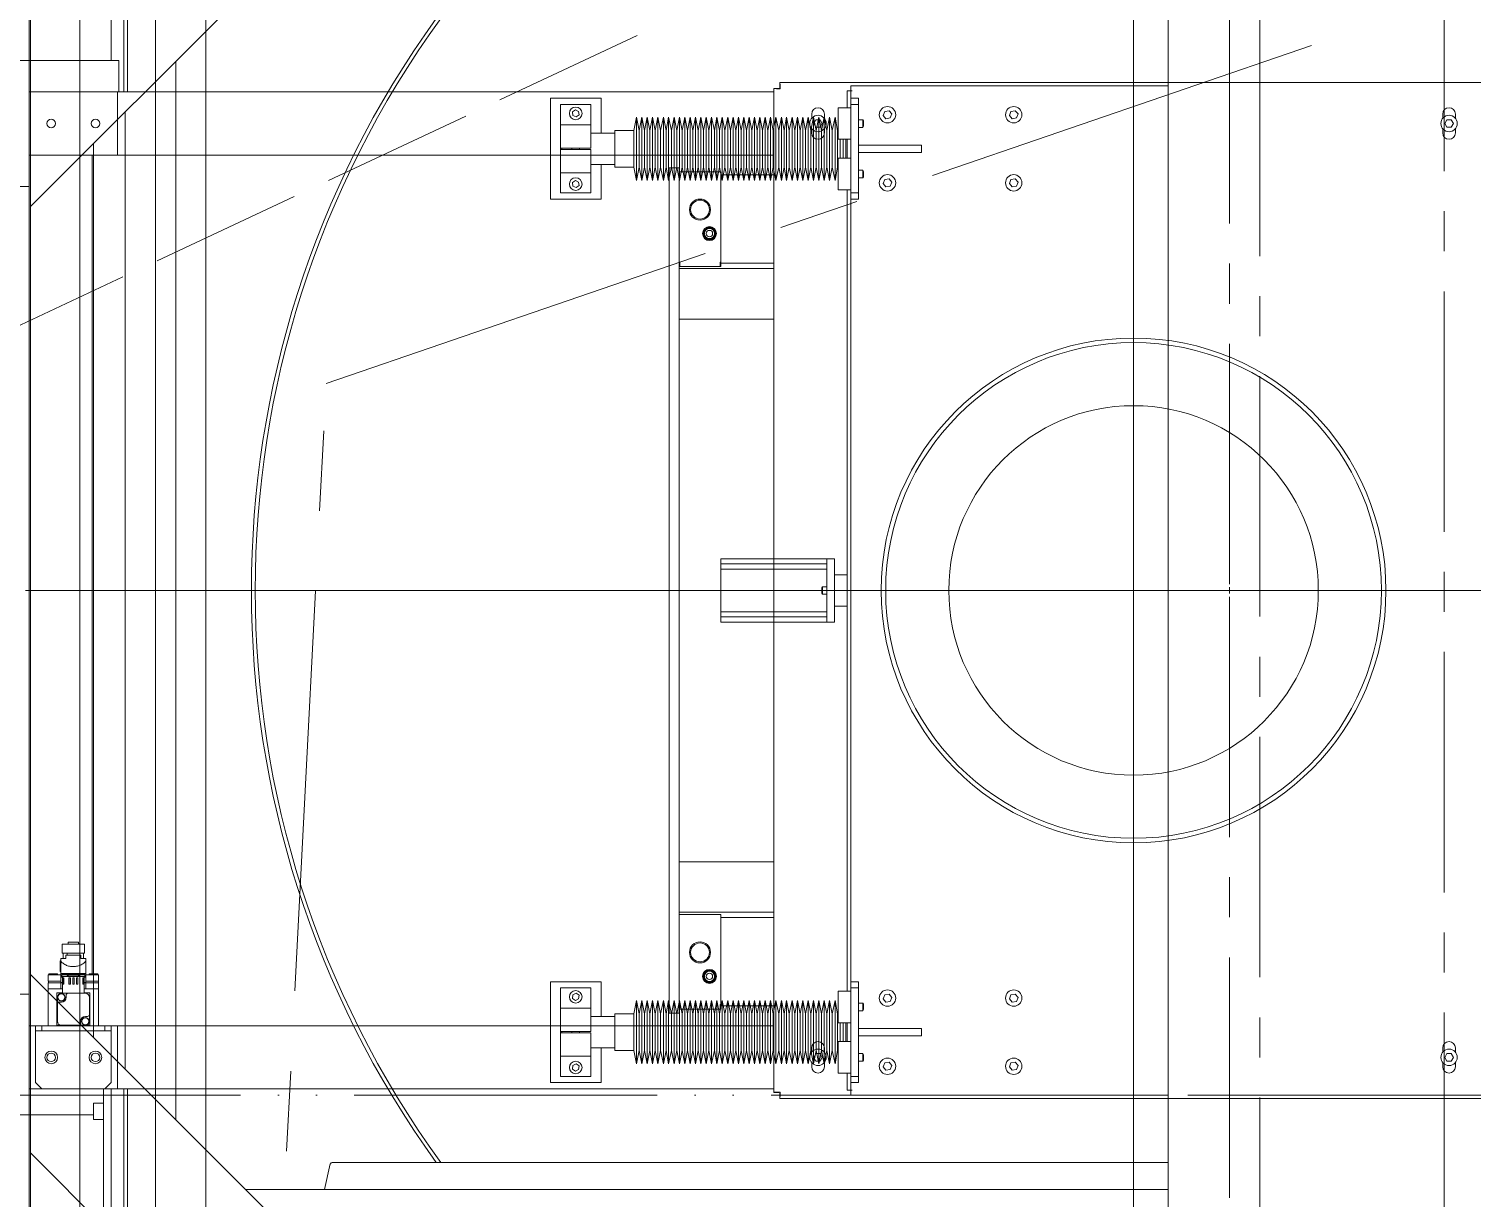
# Model space of a CAD drawing. Header units: millimetres. Extents: x 163705 to 1616509, y 81827 to 302547.
# Drawn here: x 214803 to 215946, y 148778 to 149705 of the extents above; entities that cross this region are included whole.
import ezdxf

# ---------------------------------------------------------------- set-up
doc = ezdxf.new("R2010")
doc.units = ezdxf.units.MM
doc.header["$LTSCALE"] = 10
for name, pattern in [('ACAD_ISO02W100', [15, 12, -3]), ('ACAD_ISO05W100', [33, 24, -3, 0, -3, 0, -3]), ('CENTER', [50.8, 31.75, -6.35, 6.35, -6.35]), ('CENTER2', [28.575, 19.05, -3.175, 3.175, -3.175])]:
    doc.linetypes.add(name, pattern=pattern)
for name, color, linetype, lineweight in [('1-中心线', 1, 'CENTER2', 0), ('1-双点线', 8, 'ACAD_ISO05W100', 0), ('1-建筑轮廓', 7, 'Continuous', 20), ('1-虚线', 8, 'ACAD_ISO02W100', 0), ('1-设备轮廓', 2, 'Continuous', 18), ('1-轴线', 9, 'CENTER', 0)]:
    doc.layers.add(name, color=color, linetype=linetype, lineweight=lineweight)

# ---------------------------------------------------------------- blocks, each defined once
blk = doc.blocks.new('G$C5C029050')
at = {"layer": '1-双点线'}
blk.add_line((1, 53039.4), (92688.6, 53039.4), dxfattribs=at)
blk = doc.blocks.new('G$CB724F952')
blk.add_lwpolyline([(3, 3), (3, 1753), (1753, 1753), (1753, 3)], close=True)
blk.add_lwpolyline([(43, 103), (43, 1653)])
at = {"layer": '1-中心线'}
for p, q in [((878, 0), (878, 1756)), ((0, 878), (1756, 878))]:
    blk.add_line(p, q, dxfattribs=at)
blk = doc.blocks.new('G$C3B61D3F5')
for p, q in [((1011, 1095), (1011, 1325)), ((1014, 1322), (1014, 1095)), ((1001, 1120), (1001, 1250)), ((922, 1120), (1000, 1120)), ((1000, 1120), (1007, 1120)), ((1007, 1120), (1007, 1095)), ((1526, 302.2), (1526, 1097.8)), ((1526, 1097.8), (1530, 1097.8)), ((2091.3, 1102.5), (1530.7, 1102.5)), ((1530.7, 1102.5), (1530.7, 1098.5)), ((936, 1095), (1006, 1095)), ((936, 1045), (936, 1095)), ((1006, 1095), (1526, 1095)), ((1006, 1095), (1006, 1045)), ((1556, 1077.5), (1556, 1074.2)), ((1566, 1074.2), (1566, 1077.5)), ((2056, 1077.5), (2056, 1074.2)), ((2066, 1074.2), (2066, 1077.5)), ((1556, 1065.8), (1556, 1062.5)), ((1559.3, 1073), (1557.6, 1070)), ((1557.6, 1070), (1559.3, 1067)), ((1562.7, 1073), (1559.3, 1073)), ((1559.3, 1067), (1562.7, 1067)), ((1564.4, 1070), (1562.7, 1073)), ((1562.7, 1067), (1564.4, 1070)), ((1566, 1062.5), (1566, 1065.8)), ((2056, 1065.8), (2056, 1062.5)), ((2059.3, 1073), (2057.6, 1070)), ((2057.6, 1070), (2059.3, 1067)), ((2062.7, 1073), (2059.3, 1073)), ((2059.3, 1067), (2062.7, 1067)), ((2064.4, 1070), (2062.7, 1073)), ((2062.7, 1067), (2064.4, 1070)), ((2066, 1062.5), (2066, 1065.8)), ((936, 355), (936, 1045)), ((1006, 1045), (936, 1045)), ((986, 396.2), (986, 1045)), ((1006, 1045), (1028, 1045)), ((1028, 1045), (1036, 1045)), ((1036, 355), (1036, 1045)), ((1036, 1045), (1526, 1045)), ((1443, 1030), (1443, 1035)), ((1443, 1035), (1451, 1035)), ((1443, 1030), (1443, 370)), ((1451, 1030), (1451, 1035)), ((1484, 1031.8), (1451, 1031.8)), ((1451, 1030), (1451, 370)), ((1484, 1028.8), (1484, 1031.8)), ((1526, 1029.2), (1484, 1029.2)), ((922, 1020), (936, 1020)), ((1484, 960.2), (1484, 1028.8)), ((1451, 960.2), (1451.5, 960.2)), ((1451, 957.2), (1451.5, 956.8)), ((1451, 956.8), (1451.5, 956.8)), ((1451, 955), (1451, 915)), ((1526, 955), (1451, 955)), ((1451.5, 960.2), (1451.5, 956.8)), ((1451.5, 956.8), (1483.5, 956.8)), ((1483.5, 960.2), (1484, 960.2)), ((1483.5, 960.2), (1483.5, 956.8)), ((1483.5, 956.8), (1484, 957.2)), ((1483.5, 956.8), (1484, 956.8)), ((1484, 960.2), (1484, 957.2)), ((1484, 959.3), (1526, 959.3)), ((1484, 957.2), (1484, 956.8)), ((1526, 915), (1451, 915)), ((1451, 485), (1451, 915)), ((1451, 915), (1526, 915)), ((1451, 445), (1451, 485)), ((1526, 485), (1451, 485)), ((1526, 485), (1451, 485)), ((1526, 445), (1451, 445)), ((1484, 443.2), (1451, 443.2)), ((1484, 440.2), (1484, 443.2)), ((1526, 440.7), (1484, 440.7)), ((1484, 371.8), (1484, 440.2)), ((962.2, 419.7), (962.2, 412.7)), ((962.2, 419.7), (979.8, 419.7)), ((962.2, 412.7), (979.8, 412.7)), ((963, 408.3), (963, 412.7)), ((966, 410.9), (966, 412.7)), ((966.8, 420.2), (966.8, 419.7)), ((966.8, 420.2), (967, 420.2)), ((967, 421.4), (967, 419.7)), ((967, 421.4), (975, 421.4)), ((975, 421.4), (975, 419.7)), ((975, 420.2), (975.2, 420.2)), ((975.2, 420.2), (975.2, 419.7)), ((976, 410.9), (976, 412.7)), ((979, 412.7), (979, 408.3)), ((979.8, 419.7), (979.8, 412.7)), ((961, 406.6), (960.5, 406.6)), ((960.5, 402.4), (960.5, 406.6)), ((960.5, 398.1), (960.5, 402.4)), ((961, 408.3), (963, 408.3)), ((961, 408.3), (961, 406.1)), ((961, 406.1), (961, 396.5)), ((963, 408.3), (965, 408.3)), ((965, 408.3), (965, 410.9)), ((966, 410.9), (965, 410.9)), ((976, 410.9), (966, 410.9)), ((977, 410.9), (976, 410.9)), ((977, 410.9), (977, 408.3)), ((979, 408.3), (977, 408.3)), ((979, 408.3), (981, 408.3)), ((981, 408.3), (981, 406.1)), ((981, 396.5), (981, 406.1)), ((951, 395.5), (951, 390.5)), ((951, 395.5), (955.3, 395.5)), ((951, 390.5), (955.3, 390.5)), ((951, 389), (951, 384.2)), ((951, 389), (955.3, 389)), ((951.2, 390.5), (951.2, 389)), ((951.5, 396.2), (951.5, 395.5)), ((951.5, 396.2), (958.5, 396.2)), ((955.3, 395.5), (958.9, 395.5)), ((955.3, 390.5), (958.9, 390.5)), ((955.3, 389), (958.9, 389)), ((958.5, 396.2), (958.5, 395.5)), ((958.9, 395.5), (961, 395.5)), ((958.9, 390.5), (961, 390.5)), ((958.9, 389), (961, 389)), ((960.5, 398.1), (961, 398.1)), ((961, 395.5), (961, 389.2)), ((961, 395.5), (961.1, 395.5)), ((961, 389.2), (962.5, 389.2)), ((961, 389), (961, 384.2)), ((961, 389), (962.5, 389)), ((961.1, 394.5), (961.1, 396.5)), ((961.9, 394.5), (961.1, 394.5)), ((961.1, 393.5), (961.1, 394.5)), ((961.9, 393.5), (961.1, 393.5)), ((961.2, 389.2), (961.2, 389)), ((961.9, 394.5), (961.9, 395.7)), ((961.9, 395.7), (963.3, 395.7)), ((961.9, 395.5), (963, 395.5)), ((961.9, 393.5), (961.9, 394.5)), ((962.5, 394), (962.5, 380.8)), ((962.5, 394), (979.5, 394)), ((962.8, 388), (962.8, 393)), ((962.8, 393), (963.2, 393)), ((963, 395.5), (966.5, 395.5)), ((963.2, 388), (963.2, 393)), ((963.2, 393), (963.5, 393)), ((963.3, 395.7), (963.3, 396.5)), ((963.3, 395.7), (978.7, 395.7)), ((963.5, 388), (963.5, 393)), ((966, 394.6), (966, 394)), ((966, 394.6), (976, 394.6)), ((966.5, 394.6), (966.5, 395.5)), ((967, 395.5), (966.5, 395.5)), ((967, 395.7), (967, 394.6)), ((967.5, 388), (967.5, 393)), ((967.5, 393), (968.5, 393)), ((968.5, 388), (968.5, 393)), ((968.5, 393), (968.6, 393)), ((968.6, 388), (968.6, 393)), ((970.5, 388), (970.5, 393)), ((970.5, 393), (971.5, 393)), ((971.5, 388), (971.5, 393)), ((973.4, 388), (973.4, 393)), ((973.4, 393), (973.5, 393)), ((973.5, 388), (973.5, 393)), ((973.5, 393), (974.5, 393)), ((974.5, 388), (974.5, 393)), ((975, 395.7), (975, 394.6)), ((975.5, 395.5), (975, 395.5)), ((975.5, 394.6), (975.5, 395.5)), ((975.5, 395.5), (979, 395.5)), ((976, 394.6), (976, 394)), ((978.5, 388), (978.5, 393)), ((978.5, 393), (978.8, 393)), ((978.7, 395.7), (978.7, 396.5)), ((978.7, 395.7), (980.1, 395.7)), ((978.8, 388), (978.8, 393)), ((978.8, 393), (979.2, 393)), ((979, 395.5), (980.1, 395.5)), ((979.2, 388), (979.2, 393)), ((979.5, 394), (979.5, 380.8)), ((979.5, 389.2), (981, 389.2)), ((979.5, 389), (981, 389)), ((980.1, 394.5), (980.1, 395.7)), ((980.1, 394.5), (980.9, 394.5)), ((980.1, 393.5), (980.1, 394.5)), ((980.1, 393.5), (980.9, 393.5)), ((980.8, 389.2), (980.8, 389)), ((980.9, 394.5), (980.9, 396.5)), ((980.9, 395.5), (981, 395.5)), ((980.9, 393.5), (980.9, 394.5)), ((981, 395.5), (981, 389.2)), ((981, 395.5), (983.1, 395.5)), ((981, 390.5), (983.1, 390.5)), ((981, 389), (981, 384.2)), ((981, 389), (983.1, 389)), ((983.1, 395.5), (986.7, 395.5)), ((983.1, 390.5), (986.7, 390.5)), ((983.1, 389), (986.7, 389)), ((983.5, 396.2), (983.5, 395.5)), ((983.5, 396.2), (990.5, 396.2)), ((986.7, 395.5), (991, 395.5)), ((986.7, 390.5), (991, 390.5)), ((986.7, 389), (991, 389)), ((990.5, 396.2), (990.5, 395.5)), ((990.8, 390.5), (990.8, 389)), ((991, 395.5), (991, 390.5)), ((991, 389), (991, 384.2)), ((922, 380), (936, 380)), ((951, 355), (951, 384.2)), ((951, 384.2), (955, 384.2)), ((955, 384.2), (962.5, 384.2)), ((957.9, 381.2), (957.9, 355.4)), ((962.5, 381.2), (957.9, 381.2)), ((958.3, 377.5), (958.3, 372.3)), ((966.8, 380.8), (961.6, 380.8)), ((963.2, 388), (962.8, 388)), ((963.5, 388), (963.2, 388)), ((965.3, 377.8), (965.3, 379.3)), ((965.3, 377.6), (965.3, 377.8)), ((966.8, 380.8), (980.4, 380.8)), ((967.5, 388), (968.5, 388)), ((968.5, 388), (968.6, 388)), ((970.5, 388), (971.5, 388)), ((973.4, 388), (973.5, 388)), ((973.5, 388), (974.5, 388)), ((978.8, 388), (978.5, 388)), ((979.2, 388), (978.8, 388)), ((979.5, 384.2), (987, 384.2)), ((984.1, 381.2), (979.5, 381.2)), ((983.7, 377.5), (983.7, 363.9)), ((984.1, 355.4), (984.1, 381.2)), ((987, 384.2), (991, 384.2)), ((991, 384.2), (991, 355)), ((958.3, 358.7), (958.3, 372.3)), ((959.8, 373.8), (961.3, 373.8)), ((961.3, 373.8), (961.5, 373.8)), ((1443, 365), (1443, 370)), ((1451, 371.8), (1451.5, 371.8)), ((1451, 365), (1451, 370)), ((1451, 368.8), (1451.5, 368.2)), ((1451, 368.2), (1451.5, 368.2)), ((1451.5, 371.8), (1451.5, 368.2)), ((1451.5, 368.2), (1483.5, 368.2)), ((1483.5, 371.8), (1483.5, 368.2)), ((1483.5, 371.8), (1484, 371.8)), ((1483.5, 368.2), (1484, 368.8)), ((1483.5, 368.2), (1484, 368.2)), ((1484, 371.8), (1484, 368.8)), ((1484, 370.8), (1526, 370.8)), ((1484, 368.8), (1484, 368.2)), ((941, 355), (936, 355)), ((936, 355), (936, 305)), ((941, 351), (941, 355)), ((941, 355), (946, 355)), ((946, 355), (946, 351)), ((996, 355), (946, 355)), ((957.9, 355.4), (961.6, 355.4)), ((975.2, 355.4), (961.6, 355.4)), ((975.2, 355.4), (980.4, 355.4)), ((976.7, 358.6), (976.7, 358.4)), ((976.7, 358.4), (976.7, 356.9)), ((980.4, 355.4), (984.1, 355.4)), ((980.7, 362.4), (980.5, 362.4)), ((982.2, 362.4), (980.7, 362.4)), ((983.7, 358.7), (983.7, 363.9)), ((996, 351), (996, 355)), ((996, 355), (1001, 355)), ((1001, 355), (1001, 351)), ((1006, 355), (1001, 355)), ((1006, 355), (1028, 355)), ((1006, 305), (1006, 355)), ((1036, 355), (1028, 355)), ((1036, 355), (1526, 355)), ((1443, 365), (1451, 365)), ((946, 351), (941, 351)), ((941, 350), (941, 351)), ((941, 310), (941, 350)), ((996, 351), (946, 351)), ((1001, 351), (996, 351)), ((1001, 350), (1001, 351)), ((1001, 310), (1001, 350)), ((1556, 337.5), (1556, 334.2)), ((1559.3, 333), (1557.6, 330)), ((1562.7, 333), (1559.3, 333)), ((1564.4, 330), (1562.7, 333)), ((1566, 334.2), (1566, 337.5)), ((2056, 337.5), (2056, 334.2)), ((2059.3, 333), (2057.6, 330)), ((2062.7, 333), (2059.3, 333)), ((2064.4, 330), (2062.7, 333)), ((2066, 334.2), (2066, 337.5)), ((1556, 325.8), (1556, 322.5)), ((1557.6, 330), (1559.3, 327)), ((1559.3, 327), (1562.7, 327)), ((1562.7, 327), (1564.4, 330)), ((1566, 322.5), (1566, 325.8)), ((2056, 325.8), (2056, 322.5)), ((2057.6, 330), (2059.3, 327)), ((2059.3, 327), (2062.7, 327)), ((2062.7, 327), (2064.4, 330)), ((2066, 322.5), (2066, 325.8)), ((941, 310), (946, 305)), ((996, 305), (1001, 310)), ((936, 305), (946, 305)), ((996, 305), (946, 305)), ((995, 95), (995, 305)), ((996, 305), (1006, 305)), ((1001, 95), (1001, 305)), ((1001, 305), (1001, 95)), ((1006, 305), (1526, 305)), ((1011, 75), (1011, 305)), ((1014, 305), (1014, 78)), ((1526, 302.2), (1530, 302.2)), ((1530.7, 297.5), (1530.7, 301.5)), ((1530.7, 297.5), (2091.3, 297.5)), ((987, 280.9), (987, 293.7)), ((995, 293.8), (987.1, 293.8)), ((951, 284.5), (722, 284.5)), ((987, 284.5), (951, 284.5)), ((987.1, 280.8), (995, 280.8))]:
    blk.add_line(p, q)
for centre, radius in [((1561, 1070), 6.5), ((2061, 1070), 6.5), ((953.5, 1070), 3.4), ((988.5, 1070), 3.4), ((1467.5, 1001.8), 8.33), ((1467.5, 1001.8), 7.48), ((1475, 982.8), 5.55), ((1475, 982.8), 5.05), ((1475, 982.8), 4.55), ((1475, 982.8), 4.05), ((1475, 982.8), 2.5), ((1811, 700), 200), ((1811, 700), 196.4), ((1811, 700), 146.4), ((1467.5, 413.2), 8.33), ((1467.5, 413.2), 7.48), ((1475, 394.2), 5.55), ((1475, 394.2), 5.05), ((1475, 394.2), 4.55), ((1475, 394.2), 4.05), ((1475, 394.2), 2.5), ((953.5, 330), 5), ((953.5, 330), 3.4), ((988.5, 330), 5), ((988.5, 330), 3.4), ((1561, 330), 6.5), ((2061, 330), 6.5)]:
    blk.add_circle(centre, radius)
for centre, radius, start, end in [((1561, 1077.5), 5, 0, 180), ((2061, 1077.5), 5, 0, 180), ((1561, 1062.5), 5, 180, 0), ((2061, 1062.5), 5, 180, 0), ((961.6, 377.5), 3.3, 90, 180), ((961.5, 377.6), 3, 90, 270), ((961.5, 377.6), 2.8, 90, 270), ((961.5, 377.6), 3, 270, 90), ((961.5, 377.6), 2.8, 270, 90), ((961.5, 377.6), 3.8, 270, 0), ((966.8, 379.3), 1.5, 90, 180), ((980.4, 377.5), 3.3, 0, 90), ((959.8, 372.3), 1.5, 90, 180), ((961.6, 358.7), 3.3, 180, 270), ((975.2, 356.9), 1.5, 270, 0), ((980.5, 358.6), 3.8, 90, 180), ((980.5, 358.6), 3, 90, 270), ((980.5, 358.6), 2.8, 90, 270), ((980.4, 358.7), 3.3, 270, 0), ((980.5, 358.6), 3, 270, 90), ((980.5, 358.6), 2.8, 270, 90), ((982.2, 363.9), 1.5, 270, 0), ((1561, 337.5), 5, 0, 180), ((2061, 337.5), 5, 0, 180), ((1561, 322.5), 5, 180, 0), ((2061, 322.5), 5, 180, 0), ((987.1, 293.7), 0.1, 90, 180), ((987.1, 280.9), 0.1, 180, 270)]:
    blk.add_arc(centre, radius, start, end)
for points in [[(1526, 1097.8), (1526.1, 1097.8), (1526.2, 1097.7), (1527.4, 1097.6), (1529, 1097.6), (1530.3, 1097.5), (1531, 1097.5)], [(1530, 1097.8), (1530, 1097.8), (1530, 1097.7), (1530.3, 1097.6), (1530.6, 1097.6), (1530.9, 1097.5), (1531, 1097.5)], [(1531, 1097.5), (1531, 1098.2), (1530.9, 1099.5), (1530.9, 1101.1), (1530.8, 1102.3), (1530.7, 1102.4), (1530.7, 1102.5)], [(1531, 1097.5), (1531, 1097.6), (1530.9, 1097.9), (1530.9, 1098.2), (1530.8, 1098.5), (1530.7, 1098.5), (1530.7, 1098.5)], [(1531, 302.5), (1530.3, 302.5), (1529, 302.4), (1527.4, 302.4), (1526.2, 302.3), (1526.1, 302.2), (1526, 302.2)], [(1531, 302.5), (1530.9, 302.5), (1530.6, 302.4), (1530.3, 302.4), (1530, 302.3), (1530, 302.2), (1530, 302.2)], [(1530.7, 297.5), (1530.7, 297.6), (1530.8, 297.7), (1530.9, 298.9), (1530.9, 300.5), (1531, 301.8), (1531, 302.5)], [(1530.7, 301.5), (1530.7, 301.5), (1530.8, 301.5), (1530.9, 301.8), (1530.9, 302.1), (1531, 302.4), (1531, 302.5)]]:
    blk.add_open_spline(points, degree=3)
for points, knots in [([(981, 406.1), (980.2, 405.4), (978.7, 404), (975.8, 402.7), (972.8, 401.9), (969.6, 401.8), (966.4, 402.5), (963.4, 403.9), (961.8, 405.4), (961, 406.1)], [0, 0, 0, 0, 0.140571, 0.279864, 0.41952, 0.560457, 0.706928, 0.852813, 1, 1, 1, 1]), ([(961, 396.5), (961.3, 396.5), (962, 396.5), (963.1, 396.5), (964.3, 396.5), (966, 396.5), (968.2, 396.5), (971, 396.5), (973.8, 396.5), (976, 396.5), (977.7, 396.5), (978.9, 396.5), (980, 396.5), (980.7, 396.5), (981, 396.5)], [0, 0, 0, 0, 0.062421, 0.124486, 0.185166, 0.249244, 0.374592, 0.498627, 0.623073, 0.748727, 0.812845, 0.8735, 0.936661, 1, 1, 1, 1])]:
    blk.add_open_spline(points, degree=3, knots=knots)
at = {"layer": '1-中心线'}
for p, q in [((1811, 294.5), (1811, 1105.5)), ((1405.5, 700), (2216.5, 700))]:
    blk.add_line(p, q, dxfattribs=at)
blk = doc.blocks.new('A$C2f6614b9')
at = {"layer": '1-设备轮廓'}
for name, p in [('G$CB724F952', (14672, 5772)), ('G$C3B61D3F5', (13739, 5950))]:
    blk.add_blockref(name, p, dxfattribs=at)
blk = doc.blocks.new('SW_CENTERMARKSYMBOL_0')
at = {"lineweight": 18}
for p, q in [((0, 5), (0, 774.5)), ((-5, 0), (-774.5, 0)), ((0, 0), (-2.5, 0)), ((0, 0), (0, 2.5)), ((0, 0), (0, -2.5)), ((0, 0), (2.5, 0)), ((5, 0), (774.5, 0)), ((0, -5), (0, -774.5))]:
    blk.add_line(p, q, dxfattribs=at)
blk = doc.blocks.new('G$CE9C43516')
for p, q in [((421, 2055), (421, 505)), ((421, 1584.3), (891.7, 2055)), ((1322.5, 2030), (1322.5, 530)), ((536, 860.7), (536, 1699.3)), ((833, 1670), (833, 1590)), ((873, 1670), (833, 1670)), ((873, 1642.5), (873, 1670)), ((1068, 1676), (1068, 1662.5)), ((1068, 1676), (1071, 1676)), ((1322.5, 1680), (1071, 1680)), ((1071, 1676), (1071, 1680)), ((1071, 1676), (1071, 1670)), ((1072, 1676), (1071, 1676)), ((1077, 1670), (1071, 1670)), ((1071, 1665), (1071, 1670)), ((1077, 1665), (1077, 1670)), ((496, 900.7), (496, 1659.3)), ((841, 1665), (865, 1665)), ((841, 1664.5), (841, 1665)), ((841, 1649.5), (841, 1664.5)), ((852.8, 1660.8), (850.4, 1659.2)), ((850.4, 1659.2), (850.7, 1656.4)), ((855.3, 1659.6), (852.8, 1660.8)), ((855.6, 1656.8), (855.3, 1659.6)), ((865, 1664.5), (865, 1665)), ((865, 1649.5), (865, 1664.5)), ((1071, 1662.5), (1061, 1662.5)), ((1061, 1653), (1061, 1662.5)), ((1077, 1665), (1071, 1665)), ((1071, 1595), (1071, 1665)), ((1077, 1595), (1077, 1665)), ((1097.8, 1659.6), (1096.6, 1656.4)), ((1101.2, 1660.2), (1097.8, 1659.6)), ((1103.4, 1657.6), (1101.2, 1660.2)), ((1197.8, 1659.6), (1196.6, 1656.4)), ((1201.2, 1660.2), (1197.8, 1659.6)), ((1203.4, 1657.6), (1201.2, 1660.2)), ((841, 1649.5), (841, 1649)), ((841, 1648.5), (841, 1649)), ((841, 1649), (865, 1649)), ((841, 1630.5), (841, 1648.5)), ((850.7, 1656.4), (853.2, 1655.2)), ((853.2, 1655.2), (855.6, 1656.8)), ((865, 1649.5), (865, 1649)), ((865, 1648.5), (865, 1649)), ((865, 1630.5), (865, 1648.5)), ((901.1, 1655), (899, 1644.5)), ((903.2, 1644.5), (901.1, 1655)), ((901.1, 1655), (901.1, 1605)), ((905.4, 1655), (903.2, 1644.5)), ((907.5, 1644.5), (905.4, 1655)), ((905.4, 1655), (905.4, 1605)), ((909.6, 1655), (907.5, 1644.5)), ((911.8, 1644.5), (909.6, 1655)), ((909.6, 1655), (909.6, 1605)), ((913.9, 1655), (911.8, 1644.5)), ((916, 1644.5), (913.9, 1655)), ((913.9, 1655), (913.9, 1605)), ((918.1, 1655), (916, 1644.5)), ((920.2, 1644.5), (918.1, 1655)), ((918.1, 1655), (918.1, 1605)), ((922.4, 1655), (920.2, 1644.5)), ((924.5, 1644.5), (922.4, 1655)), ((922.4, 1655), (922.4, 1605)), ((926.6, 1655), (924.5, 1644.5)), ((928.8, 1644.5), (926.6, 1655)), ((926.6, 1655), (926.6, 1605)), ((930.9, 1655), (928.8, 1644.5)), ((933, 1644.5), (930.9, 1655)), ((930.9, 1655), (930.9, 1605)), ((935.1, 1655), (933, 1644.5)), ((937.2, 1644.5), (935.1, 1655)), ((935.1, 1655), (935.1, 1605)), ((939.4, 1655), (937.2, 1644.5)), ((941.5, 1644.5), (939.4, 1655)), ((939.4, 1655), (939.4, 1605)), ((943.6, 1655), (941.5, 1644.5)), ((945.8, 1644.5), (943.6, 1655)), ((943.6, 1655), (943.6, 1605)), ((947.9, 1655), (945.8, 1644.5)), ((950, 1644.5), (947.9, 1655)), ((947.9, 1655), (947.9, 1605)), ((952.1, 1655), (950, 1644.5)), ((954.2, 1644.5), (952.1, 1655)), ((952.1, 1655), (952.1, 1605)), ((956.4, 1655), (954.2, 1644.5)), ((958.5, 1644.5), (956.4, 1655)), ((956.4, 1655), (956.4, 1605)), ((960.6, 1655), (958.5, 1644.5)), ((962.8, 1644.5), (960.6, 1655)), ((960.6, 1655), (960.6, 1605)), ((964.9, 1655), (962.8, 1644.5)), ((967, 1644.5), (964.9, 1655)), ((964.9, 1655), (964.9, 1605)), ((969.1, 1655), (967, 1644.5)), ((971.2, 1644.5), (969.1, 1655)), ((969.1, 1655), (969.1, 1605)), ((973.4, 1655), (971.2, 1644.5)), ((975.5, 1644.5), (973.4, 1655)), ((973.4, 1655), (973.4, 1605)), ((977.6, 1655), (975.5, 1644.5)), ((979.8, 1644.5), (977.6, 1655)), ((977.6, 1655), (977.6, 1605)), ((981.9, 1655), (979.8, 1644.5)), ((984, 1644.5), (981.9, 1655)), ((981.9, 1655), (981.9, 1605)), ((986.1, 1655), (984, 1644.5)), ((988.2, 1644.5), (986.1, 1655)), ((986.1, 1655), (986.1, 1605)), ((990.4, 1655), (988.2, 1644.5)), ((992.5, 1644.5), (990.4, 1655)), ((990.4, 1655), (990.4, 1605)), ((994.6, 1655), (992.5, 1644.5)), ((996.8, 1644.5), (994.6, 1655)), ((994.6, 1655), (994.6, 1605)), ((998.9, 1655), (996.8, 1644.5)), ((1001, 1644.5), (998.9, 1655)), ((998.9, 1655), (998.9, 1605)), ((1003.1, 1655), (1001, 1644.5)), ((1005.2, 1644.5), (1003.1, 1655)), ((1003.1, 1655), (1003.1, 1605)), ((1007.4, 1655), (1005.2, 1644.5)), ((1009.5, 1644.5), (1007.4, 1655)), ((1007.4, 1655), (1007.4, 1605)), ((1011.6, 1655), (1009.5, 1644.5)), ((1013.8, 1644.5), (1011.6, 1655)), ((1011.6, 1655), (1011.6, 1605)), ((1015.9, 1655), (1013.8, 1644.5)), ((1018, 1644.5), (1015.9, 1655)), ((1015.9, 1655), (1015.9, 1605)), ((1020.1, 1655), (1018, 1644.5)), ((1022.2, 1644.5), (1020.1, 1655)), ((1020.1, 1655), (1020.1, 1605)), ((1024.4, 1655), (1022.2, 1644.5)), ((1026.5, 1644.5), (1024.4, 1655)), ((1024.4, 1655), (1024.4, 1605)), ((1028.6, 1655), (1026.5, 1644.5)), ((1030.8, 1644.5), (1028.6, 1655)), ((1028.6, 1655), (1028.6, 1605)), ((1032.9, 1655), (1030.8, 1644.5)), ((1035, 1644.5), (1032.9, 1655)), ((1032.9, 1655), (1032.9, 1605)), ((1037.1, 1655), (1035, 1644.5)), ((1039.2, 1644.5), (1037.1, 1655)), ((1037.1, 1655), (1037.1, 1605)), ((1041.4, 1655), (1039.2, 1644.5)), ((1043.5, 1644.5), (1041.4, 1655)), ((1041.4, 1655), (1041.4, 1605)), ((1045.6, 1655), (1043.5, 1644.5)), ((1047.8, 1644.5), (1045.6, 1655)), ((1045.6, 1655), (1045.6, 1605)), ((1049.9, 1655), (1047.8, 1644.5)), ((1052, 1644.5), (1049.9, 1655)), ((1049.9, 1655), (1049.9, 1605)), ((1054.1, 1655), (1052, 1644.5)), ((1056.2, 1644.5), (1054.1, 1655)), ((1054.1, 1655), (1054.1, 1605)), ((1058.4, 1655), (1056.2, 1644.5)), ((1060.5, 1644.5), (1058.4, 1655)), ((1058.4, 1655), (1058.4, 1605)), ((1061, 1647), (1060.5, 1644.5)), ((1061, 1637.5), (1061, 1653)), ((1080.5, 1653), (1077, 1653)), ((1077, 1647), (1080.5, 1647)), ((1081, 1652.1), (1080.5, 1653)), ((1080.5, 1653), (1080.5, 1647)), ((1080.5, 1647), (1081, 1647.9)), ((1081, 1652.1), (1081, 1647.9)), ((1096.6, 1656.4), (1098.8, 1653.8)), ((1098.8, 1653.8), (1102.2, 1654.4)), ((1102.2, 1654.4), (1103.4, 1657.6)), ((1196.6, 1656.4), (1198.8, 1653.8)), ((1198.8, 1653.8), (1202.2, 1654.4)), ((1202.2, 1654.4), (1203.4, 1657.6)), ((884, 1642.5), (865, 1642.5)), ((899, 1644.5), (884, 1644.5)), ((884, 1644.5), (884, 1615.5)), ((899, 1644.5), (899, 1615.5)), ((903.2, 1644.5), (903.2, 1615.5)), ((907.5, 1644.5), (907.5, 1615.5)), ((911.8, 1644.5), (911.8, 1615.5)), ((916, 1644.5), (916, 1615.5)), ((920.2, 1644.5), (920.2, 1615.5)), ((924.5, 1644.5), (924.5, 1615.5)), ((928.8, 1644.5), (928.8, 1615.5)), ((933, 1644.5), (933, 1615.5)), ((937.2, 1644.5), (937.2, 1615.5)), ((941.5, 1644.5), (941.5, 1615.5)), ((945.8, 1644.5), (945.8, 1615.5)), ((950, 1644.5), (950, 1615.5)), ((954.2, 1644.5), (954.2, 1615.5)), ((958.5, 1644.5), (958.5, 1615.5)), ((962.8, 1644.5), (962.8, 1615.5)), ((967, 1644.5), (967, 1615.5)), ((971.2, 1644.5), (971.2, 1615.5)), ((975.5, 1644.5), (975.5, 1615.5)), ((979.8, 1644.5), (979.8, 1615.5)), ((984, 1644.5), (984, 1615.5)), ((988.2, 1644.5), (988.2, 1615.5)), ((992.5, 1644.5), (992.5, 1615.5)), ((996.8, 1644.5), (996.8, 1615.5)), ((1001, 1644.5), (1001, 1615.5)), ((1005.2, 1644.5), (1005.2, 1615.5)), ((1009.5, 1644.5), (1009.5, 1615.5)), ((1013.8, 1644.5), (1013.8, 1615.5)), ((1018, 1644.5), (1018, 1615.5)), ((1022.2, 1644.5), (1022.2, 1615.5)), ((1026.5, 1644.5), (1026.5, 1615.5)), ((1030.8, 1644.5), (1030.8, 1615.5)), ((1035, 1644.5), (1035, 1615.5)), ((1039.2, 1644.5), (1039.2, 1615.5)), ((1043.5, 1644.5), (1043.5, 1615.5)), ((1047.8, 1644.5), (1047.8, 1615.5)), ((1052, 1644.5), (1052, 1615.5)), ((1056.2, 1644.5), (1056.2, 1615.5)), ((1060.5, 1644.5), (1060.5, 1615.5)), ((1061, 1637.5), (1071, 1637.5)), ((1062.6, 1637.5), (1062.6, 1622.5)), ((1064.8, 1637.5), (1064.8, 1622.5)), ((1066.9, 1637.5), (1066.9, 1622.5)), ((1068, 1637.5), (1068, 1622.5)), ((471, 925.7), (471, 1634.3)), ((841, 1630.5), (865, 1630.5)), ((841, 1629.5), (841, 1630.5)), ((841, 1611.5), (841, 1629.5)), ((841, 1629.5), (865, 1629.5)), ((842, 1630.5), (842, 1629.5)), ((850, 1630.5), (850, 1629.5)), ((856, 1629.5), (856, 1630.5)), ((865, 1611.5), (865, 1629.5)), ((1077, 1633), (1127, 1633)), ((1077, 1633), (1077, 1627)), ((1077, 1627), (1127, 1627)), ((1127, 1633), (1127, 1627)), ((865, 1617.5), (884, 1617.5)), ((873, 1590), (873, 1617.5)), ((884, 1615.5), (899, 1615.5)), ((899, 1615.5), (901.1, 1605)), ((901.1, 1605), (903.2, 1615.5)), ((903.2, 1615.5), (905.4, 1605)), ((905.4, 1605), (907.5, 1615.5)), ((907.5, 1615.5), (909.6, 1605)), ((909.6, 1605), (911.8, 1615.5)), ((911.8, 1615.5), (913.9, 1605)), ((913.9, 1605), (916, 1615.5)), ((916, 1615.5), (918.1, 1605)), ((918.1, 1605), (920.2, 1615.5)), ((920.2, 1615.5), (922.4, 1605)), ((922.4, 1605), (924.5, 1615.5)), ((924.5, 1615.5), (926.6, 1605)), ((926.6, 1605), (928.8, 1615.5)), ((928.8, 1615.5), (930.9, 1605)), ((930.9, 1605), (933, 1615.5)), ((933, 1615.5), (935.1, 1605)), ((935.1, 1605), (937.2, 1615.5)), ((937.2, 1615.5), (939.4, 1605)), ((939.4, 1605), (941.5, 1615.5)), ((941.5, 1615.5), (943.6, 1605)), ((943.6, 1605), (945.8, 1615.5)), ((945.8, 1615.5), (947.9, 1605)), ((947.9, 1605), (950, 1615.5)), ((950, 1615.5), (952.1, 1605)), ((952.1, 1605), (954.2, 1615.5)), ((954.2, 1615.5), (956.4, 1605)), ((956.4, 1605), (958.5, 1615.5)), ((958.5, 1615.5), (960.6, 1605)), ((960.6, 1605), (962.8, 1615.5)), ((962.8, 1615.5), (964.9, 1605)), ((964.9, 1605), (967, 1615.5)), ((967, 1615.5), (969.1, 1605)), ((969.1, 1605), (971.2, 1615.5)), ((971.2, 1615.5), (973.4, 1605)), ((973.4, 1605), (975.5, 1615.5)), ((975.5, 1615.5), (977.6, 1605)), ((977.6, 1605), (979.8, 1615.5)), ((979.8, 1615.5), (981.9, 1605)), ((981.9, 1605), (984, 1615.5)), ((984, 1615.5), (986.1, 1605)), ((986.1, 1605), (988.2, 1615.5)), ((988.2, 1615.5), (990.4, 1605)), ((990.4, 1605), (992.5, 1615.5)), ((992.5, 1615.5), (994.6, 1605)), ((994.6, 1605), (996.8, 1615.5)), ((996.8, 1615.5), (998.9, 1605)), ((998.9, 1605), (1001, 1615.5)), ((1001, 1615.5), (1003.1, 1605)), ((1003.1, 1605), (1005.2, 1615.5)), ((1005.2, 1615.5), (1007.4, 1605)), ((1007.4, 1605), (1009.5, 1615.5)), ((1009.5, 1615.5), (1011.6, 1605)), ((1011.6, 1605), (1013.8, 1615.5)), ((1013.8, 1615.5), (1015.9, 1605)), ((1015.9, 1605), (1018, 1615.5)), ((1018, 1615.5), (1020.1, 1605)), ((1020.1, 1605), (1022.2, 1615.5)), ((1022.2, 1615.5), (1024.4, 1605)), ((1024.4, 1605), (1026.5, 1615.5)), ((1026.5, 1615.5), (1028.6, 1605)), ((1028.6, 1605), (1030.8, 1615.5)), ((1030.8, 1615.5), (1032.9, 1605)), ((1032.9, 1605), (1035, 1615.5)), ((1035, 1615.5), (1037.1, 1605)), ((1037.1, 1605), (1039.2, 1615.5)), ((1039.2, 1615.5), (1041.4, 1605)), ((1041.4, 1605), (1043.5, 1615.5)), ((1043.5, 1615.5), (1045.6, 1605)), ((1045.6, 1605), (1047.8, 1615.5)), ((1047.8, 1615.5), (1049.9, 1605)), ((1049.9, 1605), (1052, 1615.5)), ((1052, 1615.5), (1054.1, 1605)), ((1054.1, 1605), (1056.2, 1615.5)), ((1056.2, 1615.5), (1058.4, 1605)), ((1058.4, 1605), (1060.5, 1615.5)), ((1060.5, 1615.5), (1061, 1613)), ((1071, 1622.5), (1061, 1622.5)), ((1061, 1612.9), (1061, 1622.5)), ((1061, 1597.5), (1061, 1612.9)), ((1080.5, 1613), (1077, 1613)), ((1081, 1612.1), (1080.5, 1613)), ((1080.5, 1613), (1080.5, 1607)), ((841, 1611), (841, 1611.5)), ((841, 1611), (865, 1611)), ((841, 1611), (841, 1610.5)), ((841, 1595.5), (841, 1610.5)), ((852.8, 1604.8), (850.4, 1603.2)), ((850.4, 1603.2), (850.7, 1600.4)), ((855.3, 1603.6), (852.8, 1604.8)), ((855.6, 1600.8), (855.3, 1603.6)), ((865, 1611), (865, 1611.5)), ((865, 1611), (865, 1610.5)), ((865, 1595.5), (865, 1610.5)), ((1077, 1607), (1080.5, 1607)), ((1080.5, 1607), (1081, 1607.9)), ((1081, 1612.1), (1081, 1607.9)), ((1097.8, 1605.6), (1096.6, 1602.4)), ((1096.6, 1602.4), (1098.8, 1599.8)), ((1101.2, 1606.2), (1097.8, 1605.6)), ((1103.4, 1603.6), (1101.2, 1606.2)), ((1102.2, 1600.4), (1103.4, 1603.6)), ((1197.8, 1605.6), (1196.6, 1602.4)), ((1196.6, 1602.4), (1198.8, 1599.8)), ((1201.2, 1606.2), (1197.8, 1605.6)), ((1203.4, 1603.6), (1201.2, 1606.2)), ((1202.2, 1600.4), (1203.4, 1603.6)), ((833, 1590), (873, 1590)), ((841, 1595), (841, 1595.5)), ((841, 1595), (865, 1595)), ((850.7, 1600.4), (853.2, 1599.2)), ((853.2, 1599.2), (855.6, 1600.8)), ((865, 1595), (865, 1595.5)), ((1061, 1597.5), (1071, 1597.5)), ((1068, 1597.5), (1068, 962.5)), ((1077, 1595), (1071, 1595)), ((1071, 1590), (1071, 1595)), ((1077, 1590), (1071, 1590)), ((1071, 1590), (1071, 970)), ((1077, 1590), (1077, 1595)), ((1098.8, 1599.8), (1102.2, 1600.4)), ((1198.8, 1599.8), (1202.2, 1600.4)), ((968, 1255), (968, 1305)), ((1051, 1305), (968, 1305)), ((1052, 1305), (1051, 1305)), ((1052, 1305), (1058, 1305)), ((1052, 1301), (1052, 1305)), ((1058, 1305), (1058, 1300)), ((968, 1297), (968, 1301)), ((1052, 1301), (968, 1301)), ((1052, 1297), (968, 1297)), ((1052, 1297), (1052, 1301)), ((1052, 1260), (1052, 1300)), ((1058, 1260), (1058, 1300)), ((1068, 1292.5), (1058, 1292.5)), ((1048.5, 1283), (1048, 1282.1)), ((1048, 1277.9), (1048, 1282.1)), ((1052, 1283), (1048.5, 1283)), ((1048.5, 1277), (1048.5, 1283)), ((1048, 1277.9), (1048.5, 1277)), ((1048.5, 1277), (1052, 1277)), ((968, 1263), (968, 1259)), ((1052, 1263), (968, 1263)), ((1052, 1259), (968, 1259)), ((1052, 1263), (1052, 1259)), ((1052, 1255), (1052, 1259)), ((1058, 1267.5), (1068, 1267.5)), ((1058, 1260), (1058, 1255)), ((1051, 1255), (968, 1255)), ((1052, 1255), (1051, 1255)), ((1058, 1255), (1052, 1255)), ((421, 975.7), (891.7, 505)), ((833, 890), (833, 970)), ((833, 970), (873, 970)), ((865, 965), (841, 965)), ((841, 965), (841, 964.5)), ((841, 964.5), (841, 949.5)), ((853.2, 960.8), (850.7, 959.6)), ((855.6, 959.2), (853.2, 960.8)), ((865, 965), (865, 964.5)), ((865, 964.5), (865, 949.5)), ((873, 970), (873, 942.5)), ((1071, 962.5), (1061, 962.5)), ((1061, 937.5), (1061, 962.5)), ((1077, 970), (1071, 970)), ((1071, 970), (1071, 965)), ((1077, 965), (1071, 965)), ((1071, 965), (1071, 895)), ((1077, 970), (1077, 965)), ((1077, 965), (1077, 895)), ((841, 949), (841, 949.5)), ((850.7, 959.6), (850.4, 956.8)), ((850.4, 956.8), (852.8, 955.2)), ((852.8, 955.2), (855.3, 956.4)), ((855.3, 956.4), (855.6, 959.2)), ((865, 949), (865, 949.5)), ((901.1, 955), (899, 944.5)), ((903.2, 944.5), (901.1, 955)), ((901.1, 955), (901.1, 931.6)), ((905.4, 955), (903.2, 944.5)), ((907.5, 944.5), (905.4, 955)), ((905.4, 955), (905.4, 931.6)), ((909.6, 955), (907.5, 944.5)), ((911.8, 944.5), (909.6, 955)), ((909.6, 955), (909.6, 931.6)), ((913.9, 955), (911.8, 944.5)), ((916, 944.5), (913.9, 955)), ((913.9, 955), (913.9, 931.6)), ((918.1, 955), (916, 944.5)), ((920.2, 944.5), (918.1, 955)), ((918.1, 955), (918.1, 931.6)), ((922.4, 955), (920.2, 944.5)), ((924.5, 944.5), (922.4, 955)), ((922.4, 955), (922.4, 931.6)), ((926.6, 955), (924.5, 944.5)), ((928.8, 944.5), (926.6, 955)), ((926.6, 955), (926.6, 931.6)), ((930.9, 955), (928.8, 944.5)), ((933, 944.5), (930.9, 955)), ((930.9, 955), (930.9, 931.6)), ((935.1, 955), (933, 944.5)), ((937.2, 944.5), (935.1, 955)), ((935.1, 955), (935.1, 931.6)), ((939.4, 955), (937.2, 944.5)), ((941.5, 944.5), (939.4, 955)), ((939.4, 955), (939.4, 931.6)), ((943.6, 955), (941.5, 944.5)), ((945.8, 944.5), (943.6, 955)), ((943.6, 955), (943.6, 931.6)), ((947.9, 955), (945.8, 944.5)), ((950, 944.5), (947.9, 955)), ((947.9, 955), (947.9, 931.6)), ((952.1, 955), (950, 944.5)), ((954.2, 944.5), (952.1, 955)), ((952.1, 955), (952.1, 931.6)), ((956.4, 955), (954.2, 944.5)), ((958.5, 944.5), (956.4, 955)), ((956.4, 955), (956.4, 931.6)), ((960.6, 955), (958.5, 944.5)), ((962.8, 944.5), (960.6, 955)), ((960.6, 955), (960.6, 931.6)), ((964.9, 955), (962.8, 944.5)), ((967, 944.5), (964.9, 955)), ((964.9, 955), (964.9, 931.6)), ((969.1, 955), (967, 944.5)), ((971.2, 944.5), (969.1, 955)), ((969.1, 955), (969.1, 931.6)), ((973.4, 955), (971.2, 944.5)), ((975.5, 944.5), (973.4, 955)), ((973.4, 955), (973.4, 931.6)), ((977.6, 955), (975.5, 944.5)), ((979.8, 944.5), (977.6, 955)), ((977.6, 955), (977.6, 931.6)), ((981.9, 955), (979.8, 944.5)), ((984, 944.5), (981.9, 955)), ((981.9, 955), (981.9, 931.6)), ((986.1, 955), (984, 944.5)), ((988.2, 944.5), (986.1, 955)), ((986.1, 955), (986.1, 931.6)), ((990.4, 955), (988.2, 944.5)), ((992.5, 944.5), (990.4, 955)), ((990.4, 955), (990.4, 931.6)), ((994.6, 955), (992.5, 944.5)), ((996.8, 944.5), (994.6, 955)), ((994.6, 955), (994.6, 931.6)), ((998.9, 955), (996.8, 944.5)), ((1001, 944.5), (998.9, 955)), ((998.9, 955), (998.9, 931.6)), ((1003.1, 955), (1001, 944.5)), ((1005.2, 944.5), (1003.1, 955)), ((1003.1, 955), (1003.1, 931.6)), ((1007.4, 955), (1005.2, 944.5)), ((1009.5, 944.5), (1007.4, 955)), ((1007.4, 955), (1007.4, 931.6)), ((1011.6, 955), (1009.5, 944.5)), ((1013.8, 944.5), (1011.6, 955)), ((1011.6, 955), (1011.6, 931.6)), ((1015.9, 955), (1013.8, 944.5)), ((1018, 944.5), (1015.9, 955)), ((1015.9, 955), (1015.9, 931.6)), ((1020.1, 955), (1018, 944.5)), ((1022.2, 944.5), (1020.1, 955)), ((1020.1, 955), (1020.1, 931.6)), ((1024.4, 955), (1022.2, 944.5)), ((1026.5, 944.5), (1024.4, 955)), ((1024.4, 955), (1024.4, 931.6)), ((1028.6, 955), (1026.5, 944.5)), ((1030.8, 944.5), (1028.6, 955)), ((1028.6, 955), (1028.6, 931.6)), ((1032.9, 955), (1030.8, 944.5)), ((1035, 944.5), (1032.9, 955)), ((1032.9, 955), (1032.9, 931.6)), ((1037.1, 955), (1035, 944.5)), ((1039.2, 944.5), (1037.1, 955)), ((1037.1, 955), (1037.1, 931.6)), ((1041.4, 955), (1039.2, 944.5)), ((1043.5, 944.5), (1041.4, 955)), ((1041.4, 955), (1041.4, 931.6)), ((1045.6, 955), (1043.5, 944.5)), ((1047.8, 944.5), (1045.6, 955)), ((1045.6, 955), (1045.6, 931.6)), ((1049.9, 955), (1047.8, 944.5)), ((1052, 944.5), (1049.9, 955)), ((1049.9, 955), (1049.9, 931.6)), ((1054.1, 955), (1052, 944.5)), ((1056.2, 944.5), (1054.1, 955)), ((1054.1, 955), (1054.1, 931.6)), ((1058.4, 955), (1056.2, 944.5)), ((1060.5, 944.5), (1058.4, 955)), ((1058.4, 955), (1058.4, 931.6)), ((1080.5, 953), (1077, 953)), ((1081, 952.1), (1080.5, 953)), ((1080.5, 953), (1080.5, 950)), ((1080.5, 950), (1080.5, 947)), ((1081, 952.1), (1081, 950)), ((1081, 950), (1081, 947.9)), ((1097.8, 959.6), (1096.6, 956.4)), ((1096.6, 956.4), (1098.8, 953.8)), ((1101.2, 960.2), (1097.8, 959.6)), ((1098.8, 953.8), (1102.2, 954.4)), ((1103.4, 957.6), (1101.2, 960.2)), ((1102.2, 954.4), (1103.4, 957.6)), ((1197.8, 959.6), (1196.6, 956.4)), ((1196.6, 956.4), (1198.8, 953.8)), ((1201.2, 960.2), (1197.8, 959.6)), ((1198.8, 953.8), (1202.2, 954.4)), ((1203.4, 957.6), (1201.2, 960.2)), ((1202.2, 954.4), (1203.4, 957.6)), ((865, 949), (841, 949)), ((841, 949), (841, 948.5)), ((841, 948.5), (841, 930.5)), ((865, 949), (865, 948.5)), ((865, 948.5), (865, 930.5)), ((884, 942.5), (865, 942.5)), ((899, 944.5), (884, 944.5)), ((884, 944.5), (884, 930.9)), ((899, 944.5), (899, 930.9)), ((903.2, 944.5), (903.2, 930.9)), ((907.5, 944.5), (907.5, 930.9)), ((911.8, 944.5), (911.8, 930.9)), ((916, 944.5), (916, 930.9)), ((920.2, 944.5), (920.2, 930.9)), ((924.5, 944.5), (924.5, 930.9)), ((928.8, 944.5), (928.8, 930.9)), ((933, 944.5), (933, 930.9)), ((937.2, 944.5), (937.2, 930.9)), ((941.5, 944.5), (941.5, 930.9)), ((945.8, 944.5), (945.8, 930.9)), ((950, 944.5), (950, 930.9)), ((954.2, 944.5), (954.2, 930.9)), ((958.5, 944.5), (958.5, 930.9)), ((962.8, 944.5), (962.8, 930.9)), ((967, 944.5), (967, 930.9)), ((971.2, 944.5), (971.2, 930.9)), ((975.5, 944.5), (975.5, 930.9)), ((979.8, 944.5), (979.8, 930.9)), ((984, 944.5), (984, 930.9)), ((988.2, 944.5), (988.2, 930.9)), ((992.5, 944.5), (992.5, 930.9)), ((996.8, 944.5), (996.8, 930.9)), ((1001, 944.5), (1001, 930.9)), ((1005.2, 944.5), (1005.2, 930.9)), ((1009.5, 944.5), (1009.5, 930.9)), ((1013.8, 944.5), (1013.8, 930.9)), ((1018, 944.5), (1018, 930.9)), ((1022.2, 944.5), (1022.2, 930.9)), ((1026.5, 944.5), (1026.5, 930.9)), ((1030.8, 944.5), (1030.8, 930.9)), ((1035, 944.5), (1035, 930.9)), ((1039.2, 944.5), (1039.2, 930.9)), ((1043.5, 944.5), (1043.5, 930.9)), ((1047.8, 944.5), (1047.8, 930.9)), ((1052, 944.5), (1052, 930.9)), ((1056.2, 944.5), (1056.2, 930.9)), ((1061, 947), (1060.5, 944.5)), ((1060.5, 944.5), (1060.5, 930.9)), ((1077, 947), (1080.5, 947)), ((1080.5, 947), (1081, 947.9)), ((865, 930.5), (841, 930.5)), ((841, 929.5), (841, 930.5)), ((841, 929.5), (841, 911.5)), ((865, 929.5), (841, 929.5)), ((842, 930.5), (842, 929.5)), ((850, 930.5), (850, 929.5)), ((856, 929.5), (856, 930.5)), ((865, 929.5), (865, 911.5)), ((884, 930.9), (884, 915.5)), ((899, 930.9), (899, 915.5)), ((901.1, 931.6), (901.1, 905)), ((903.2, 930.9), (903.2, 915.5)), ((905.4, 931.6), (905.4, 905)), ((907.5, 930.9), (907.5, 915.5)), ((909.6, 931.6), (909.6, 905)), ((911.8, 930.9), (911.8, 915.5)), ((913.9, 931.6), (913.9, 905)), ((916, 930.9), (916, 915.5)), ((918.1, 931.6), (918.1, 905)), ((920.2, 930.9), (920.2, 915.5)), ((922.4, 931.6), (922.4, 905)), ((924.5, 930.9), (924.5, 915.5)), ((926.6, 931.6), (926.6, 905)), ((928.8, 930.9), (928.8, 915.5)), ((930.9, 931.6), (930.9, 905)), ((933, 930.9), (933, 915.5)), ((935.1, 931.6), (935.1, 905)), ((937.2, 930.9), (937.2, 915.5)), ((939.4, 931.6), (939.4, 905)), ((941.5, 930.9), (941.5, 915.5)), ((943.6, 931.6), (943.6, 905)), ((945.8, 930.9), (945.8, 915.5)), ((947.9, 931.6), (947.9, 905)), ((950, 930.9), (950, 915.5)), ((952.1, 931.6), (952.1, 905)), ((954.2, 930.9), (954.2, 915.5)), ((956.4, 931.6), (956.4, 905)), ((958.5, 930.9), (958.5, 915.5)), ((960.6, 931.6), (960.6, 905)), ((962.8, 930.9), (962.8, 915.5)), ((964.9, 931.6), (964.9, 905)), ((967, 930.9), (967, 915.5)), ((969.1, 931.6), (969.1, 905)), ((971.2, 930.9), (971.2, 915.5)), ((973.4, 931.6), (973.4, 905)), ((975.5, 930.9), (975.5, 915.5)), ((977.6, 931.6), (977.6, 905)), ((979.8, 930.9), (979.8, 915.5)), ((981.9, 931.6), (981.9, 905)), ((984, 930.9), (984, 915.5)), ((986.1, 931.6), (986.1, 905)), ((988.2, 930.9), (988.2, 915.5)), ((990.4, 931.6), (990.4, 905)), ((992.5, 930.9), (992.5, 915.5)), ((994.6, 931.6), (994.6, 905)), ((996.8, 930.9), (996.8, 915.5)), ((998.9, 931.6), (998.9, 905)), ((1001, 930.9), (1001, 915.5)), ((1003.1, 931.6), (1003.1, 905)), ((1005.2, 930.9), (1005.2, 915.5)), ((1007.4, 931.6), (1007.4, 905)), ((1009.5, 930.9), (1009.5, 915.5)), ((1011.6, 931.6), (1011.6, 905)), ((1013.8, 930.9), (1013.8, 915.5)), ((1015.9, 931.6), (1015.9, 905)), ((1018, 930.9), (1018, 915.5)), ((1020.1, 931.6), (1020.1, 905)), ((1022.2, 930.9), (1022.2, 915.5)), ((1024.4, 931.6), (1024.4, 905)), ((1026.5, 930.9), (1026.5, 915.5)), ((1028.6, 931.6), (1028.6, 905)), ((1030.8, 930.9), (1030.8, 915.5)), ((1032.9, 931.6), (1032.9, 905)), ((1035, 930.9), (1035, 915.5)), ((1037.1, 931.6), (1037.1, 905)), ((1039.2, 930.9), (1039.2, 915.5)), ((1041.4, 931.6), (1041.4, 905)), ((1043.5, 930.9), (1043.5, 915.5)), ((1045.6, 931.6), (1045.6, 905)), ((1047.8, 930.9), (1047.8, 915.5)), ((1049.9, 931.6), (1049.9, 905)), ((1052, 930.9), (1052, 915.5)), ((1054.1, 931.6), (1054.1, 905)), ((1056.2, 930.9), (1056.2, 915.5)), ((1058.4, 931.6), (1058.4, 905)), ((1060.5, 930.9), (1060.5, 915.5)), ((1061, 937.5), (1071, 937.5)), ((1062.6, 937.5), (1062.6, 931.6)), ((1062.6, 931.6), (1062.6, 922.5)), ((1064.8, 937.5), (1064.8, 930.9)), ((1064.8, 930.9), (1064.8, 922.5)), ((1066.9, 937.5), (1066.9, 931.6)), ((1066.9, 931.6), (1066.9, 922.5)), ((1068, 937.5), (1068, 922.5)), ((1077, 933), (1127, 933)), ((1077, 927), (1077, 933)), ((1077, 927), (1127, 927)), ((1127, 927), (1127, 933)), ((865, 917.5), (884, 917.5)), ((873, 917.5), (873, 890)), ((884, 915.5), (899, 915.5)), ((899, 915.5), (901.1, 905)), ((901.1, 905), (903.2, 915.5)), ((903.2, 915.5), (905.4, 905)), ((905.4, 905), (907.5, 915.5)), ((907.5, 915.5), (909.6, 905)), ((909.6, 905), (911.8, 915.5)), ((911.8, 915.5), (913.9, 905)), ((913.9, 905), (916, 915.5)), ((916, 915.5), (918.1, 905)), ((918.1, 905), (920.2, 915.5)), ((920.2, 915.5), (922.4, 905)), ((922.4, 905), (924.5, 915.5)), ((924.5, 915.5), (926.6, 905)), ((926.6, 905), (928.8, 915.5)), ((928.8, 915.5), (930.9, 905)), ((930.9, 905), (933, 915.5)), ((933, 915.5), (935.1, 905)), ((935.1, 905), (937.2, 915.5)), ((937.2, 915.5), (939.4, 905)), ((939.4, 905), (941.5, 915.5)), ((941.5, 915.5), (943.6, 905)), ((943.6, 905), (945.8, 915.5)), ((945.8, 915.5), (947.9, 905)), ((947.9, 905), (950, 915.5)), ((950, 915.5), (952.1, 905)), ((952.1, 905), (954.2, 915.5)), ((954.2, 915.5), (956.4, 905)), ((956.4, 905), (958.5, 915.5)), ((958.5, 915.5), (960.6, 905)), ((960.6, 905), (962.8, 915.5)), ((962.8, 915.5), (964.9, 905)), ((964.9, 905), (967, 915.5)), ((967, 915.5), (969.1, 905)), ((969.1, 905), (971.2, 915.5)), ((971.2, 915.5), (973.4, 905)), ((973.4, 905), (975.5, 915.5)), ((975.5, 915.5), (977.6, 905)), ((977.6, 905), (979.8, 915.5)), ((979.8, 915.5), (981.9, 905)), ((981.9, 905), (984, 915.5)), ((984, 915.5), (986.1, 905)), ((986.1, 905), (988.2, 915.5)), ((988.2, 915.5), (990.4, 905)), ((990.4, 905), (992.5, 915.5)), ((992.5, 915.5), (994.6, 905)), ((994.6, 905), (996.8, 915.5)), ((996.8, 915.5), (998.9, 905)), ((998.9, 905), (1001, 915.5)), ((1001, 915.5), (1003.1, 905)), ((1003.1, 905), (1005.2, 915.5)), ((1005.2, 915.5), (1007.4, 905)), ((1007.4, 905), (1009.5, 915.5)), ((1009.5, 915.5), (1011.6, 905)), ((1011.6, 905), (1013.8, 915.5)), ((1013.8, 915.5), (1015.9, 905)), ((1015.9, 905), (1018, 915.5)), ((1018, 915.5), (1020.1, 905)), ((1020.1, 905), (1022.2, 915.5)), ((1022.2, 915.5), (1024.4, 905)), ((1024.4, 905), (1026.5, 915.5)), ((1026.5, 915.5), (1028.6, 905)), ((1028.6, 905), (1030.8, 915.5)), ((1030.8, 915.5), (1032.9, 905)), ((1032.9, 905), (1035, 915.5)), ((1035, 915.5), (1037.1, 905)), ((1037.1, 905), (1039.2, 915.5)), ((1039.2, 915.5), (1041.4, 905)), ((1041.4, 905), (1043.5, 915.5)), ((1043.5, 915.5), (1045.6, 905)), ((1045.6, 905), (1047.8, 915.5)), ((1047.8, 915.5), (1049.9, 905)), ((1049.9, 905), (1052, 915.5)), ((1052, 915.5), (1054.1, 905)), ((1054.1, 905), (1056.2, 915.5)), ((1056.2, 915.5), (1058.4, 905)), ((1058.4, 905), (1060.5, 915.5)), ((1060.5, 915.5), (1061, 913)), ((1071, 922.5), (1061, 922.5)), ((1061, 897.5), (1061, 922.5)), ((841, 911.5), (841, 911)), ((865, 911), (841, 911)), ((841, 910.5), (841, 911)), ((841, 910.5), (841, 895.5)), ((850.7, 903.6), (850.4, 900.8)), ((853.2, 904.8), (850.7, 903.6)), ((855.6, 903.2), (853.2, 904.8)), ((865, 911.5), (865, 911)), ((865, 910.5), (865, 911)), ((865, 910.5), (865, 895.5)), ((1080.5, 913), (1077, 913)), ((1077, 907), (1080.5, 907)), ((1081, 912.1), (1080.5, 913)), ((1080.5, 913), (1080.5, 910)), ((1080.5, 910), (1080.5, 907)), ((1080.5, 907), (1081, 907.9)), ((1081, 912.1), (1081, 910)), ((1081, 910), (1081, 907.9)), ((1097.8, 905.6), (1096.6, 902.4)), ((1101.2, 906.2), (1097.8, 905.6)), ((1103.4, 903.6), (1101.2, 906.2)), ((1102.2, 900.4), (1103.4, 903.6)), ((1197.8, 905.6), (1196.6, 902.4)), ((1201.2, 906.2), (1197.8, 905.6)), ((1203.4, 903.6), (1201.2, 906.2)), ((1202.2, 900.4), (1203.4, 903.6)), ((841, 895.5), (841, 895)), ((865, 895), (841, 895)), ((850.4, 900.8), (852.8, 899.2)), ((852.8, 899.2), (855.3, 900.4)), ((855.3, 900.4), (855.6, 903.2)), ((865, 895.5), (865, 895)), ((1061, 897.5), (1071, 897.5)), ((1068, 897.5), (1068, 884)), ((1077, 895), (1071, 895)), ((1071, 895), (1071, 890)), ((1077, 895), (1077, 890)), ((1096.6, 902.4), (1098.8, 899.8)), ((1098.8, 899.8), (1102.2, 900.4)), ((1196.6, 902.4), (1198.8, 899.8)), ((1198.8, 899.8), (1202.2, 900.4)), ((873, 890), (833, 890)), ((1068, 884), (1071, 884)), ((1077, 890), (1071, 890)), ((1071, 890), (1071, 884)), ((1071, 884), (1072, 884)), ((1071, 880), (1071, 884)), ((1322.5, 880), (1071, 880)), ((421, 834.3), (750.3, 505)), ((658.5, 825.6), (653.9, 805.4)), ((1322.5, 826.8), (660.1, 826.8)), ((1322.5, 805.4), (591.3, 805.4))]:
    blk.add_line(p, q)
for centre, radius in [((853, 1658), 5), ((1100, 1657), 6.5), ((1200, 1657), 6.5), ((853, 1602), 5), ((1100, 1603), 6.5), ((1200, 1603), 6.5), ((853, 958), 5), ((1100, 957), 6.5), ((1200, 957), 6.5), ((853, 902), 5), ((1100, 903), 6.5), ((1200, 903), 6.5)]:
    blk.add_circle(centre, radius)
for centre, radius, start, end in [((1371, 1280), 775, 144.2157, 215.7843), ((1371, 1280), 772, 144.055, 215.945), ((660.1, 825.2), 1.59, 90, 167)]:
    blk.add_arc(centre, radius, start, end)
at = {"layer": '1-中心线'}
blk.add_line((1541, 2660), (1541, 0), dxfattribs=at)
at = {"layer": '1-中心线', "lineweight": 0}
blk.add_blockref('SW_CENTERMARKSYMBOL_0', (1371, 1280), dxfattribs=at)
blk = doc.blocks.new('A$C7121566b')
at = {"layer": '1-轴线'}
blk.add_lwpolyline([(4798.3, 2802.1), (5109.9, 8864.2), (6725.3, 9418.3)], dxfattribs=at)
at = {"layer": '1-设备轮廓'}
for name, p in [('G$CE9C43516', (4454.7, 7420.1)), ('G$CB724F952', (4971.7, 7822.1))]:
    blk.add_blockref(name, p, dxfattribs=at)

msp = doc.modelspace()

# ---------------------------------------------------------------- linework, layer by layer
at = {"layer": '1-虚线'}
msp.add_lwpolyline([(214184.195, 143131.184), (214632.699, 149393.321), (216880.495, 150448.624)], dxfattribs=at)

# ---------------------------------------------------------------- block references
for name, p in [('A$C7121566b', (209928.183, 140559.499)), ('A$C2f6614b9', (200127.833, 142609.632))]:
    msp.add_blockref(name, p)
at = {"layer": '1-建筑轮廓'}
msp.add_blockref('G$C5C029050', (181709.24, 95820.209), dxfattribs=at)

doc.saveas('drawing.dxf')
